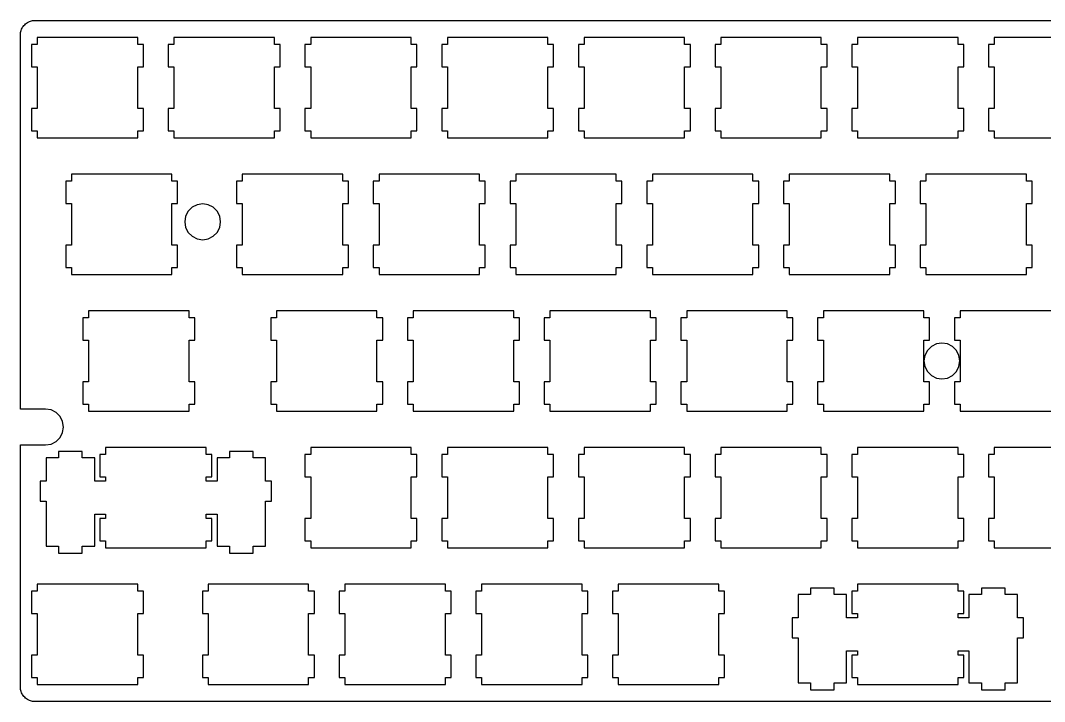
# Model space of a CAD drawing. Extents: x 0 to 285, y 0 to 95.
# Drawn here: x 0.1 to 142.8, y 0.2 to 95.2 of the extents above; entities that cross this region are included whole.
import ezdxf

# ---------------------------------------------------------------- set-up
doc = ezdxf.new("R2010")
doc.units = 0
doc.layers.get('0').update_dxf_attribs({"linetype": 'CONTINUOUS'})

msp = doc.modelspace()

# ---------------------------------------------------------------- linework, layer by layer
at = {"color": 0}
for p, q in [((0.31282, 94.0622), (0.38999, 94.1998)), ((0.38999, 94.1998), (0.4768, 94.331)), ((0.4768, 94.331), (0.57464, 94.4534)), ((0.57464, 94.4534), (0.68075, 94.5691)), ((0.68075, 94.5691), (0.79651, 94.6753)), ((0.79651, 94.6753), (0.91915, 94.773)), ((0.91915, 94.773), (1.05006, 94.8602)), ((1.05006, 94.8602), (1.18787, 94.9371)), ((1.18787, 94.9371), (1.32981, 95.002)), ((1.32981, 95.002), (1.47588, 95.057)), ((1.47588, 95.057), (1.62884, 95.0997)), ((1.62884, 95.0997), (1.7818, 95.1301)), ((1.7818, 95.1301), (1.9389, 95.148)), ((1.9389, 95.148), (2.096, 95.1548)), ((2.096, 95.1548), (283.471, 95.1548)), ((0.09508, 93.1541), (0.10197, 93.3111)), ((0.09508, 40.991), (0.09508, 93.1541)), ((0.10197, 93.3111), (0.11989, 93.4681)), ((0.11989, 93.4681), (0.15021, 93.6212)), ((0.15021, 93.6212), (0.19293, 93.774)), ((0.19293, 93.774), (0.24805, 93.92)), ((0.24805, 93.92), (0.31282, 94.0622)), ((2.43224, 92.7929), (2.43224, 91.7924)), ((16.4331, 92.7929), (2.43224, 92.7929)), ((16.4331, 91.7924), (16.4331, 92.7929)), ((21.4822, 92.7929), (21.4822, 91.7924)), ((35.4831, 92.7929), (21.4822, 92.7929)), ((35.4831, 91.7924), (35.4831, 92.7929)), ((40.5324, 92.7929), (40.5324, 91.7924)), ((54.5331, 92.7929), (40.5324, 92.7929)), ((54.5331, 91.7924), (54.5331, 92.7929)), ((59.581, 92.7929), (59.581, 91.7924)), ((73.5817, 92.7929), (59.581, 92.7929)), ((73.5817, 91.7924), (73.5817, 92.7929)), ((78.6324, 92.7929), (78.6324, 91.7924)), ((92.6331, 92.7929), (78.6324, 92.7929)), ((92.6331, 91.7924), (92.6331, 92.7929)), ((97.6824, 92.7929), (97.6824, 91.7924)), ((111.683, 92.7929), (97.6824, 92.7929)), ((111.683, 91.7924), (111.683, 92.7929)), ((116.732, 92.7929), (116.732, 91.7924)), ((130.733, 92.7929), (116.732, 92.7929)), ((130.733, 91.7924), (130.733, 92.7929)), ((135.782, 92.7929), (135.782, 91.7924)), ((149.783, 92.7929), (135.782, 92.7929)), ((2.43224, 91.7924), (1.63298, 91.7924)), ((1.63298, 91.7924), (1.63298, 88.6919)), ((17.2324, 91.7924), (16.4331, 91.7924)), ((17.2324, 88.6919), (17.2324, 91.7924)), ((21.4822, 91.7924), (20.683, 91.7924)), ((20.683, 91.7924), (20.683, 88.6919)), ((36.2825, 91.7924), (35.4831, 91.7924)), ((36.2825, 88.6919), (36.2825, 91.7924)), ((40.5324, 91.7924), (39.733, 91.7924)), ((39.733, 91.7924), (39.733, 88.6919)), ((55.3311, 91.7924), (54.5331, 91.7924)), ((55.3311, 88.6919), (55.3311, 91.7924)), ((59.581, 91.7924), (58.783, 91.7924)), ((58.783, 91.7924), (58.783, 88.6919)), ((74.3825, 91.7924), (73.5817, 91.7924)), ((74.3825, 88.6919), (74.3825, 91.7924)), ((78.6324, 91.7924), (77.8316, 91.7924)), ((77.8316, 91.7924), (77.8316, 88.6919)), ((93.4325, 91.7924), (92.6331, 91.7924)), ((93.4325, 88.6919), (93.4325, 91.7924)), ((97.6824, 91.7924), (96.883, 91.7924)), ((96.883, 91.7924), (96.883, 88.6919)), ((112.482, 91.7924), (111.683, 91.7924)), ((112.482, 88.6919), (112.482, 91.7924)), ((116.732, 91.7924), (115.933, 91.7924)), ((115.933, 91.7924), (115.933, 88.6919)), ((131.532, 91.7924), (130.733, 91.7924)), ((131.532, 88.6919), (131.532, 91.7924)), ((135.782, 91.7924), (134.983, 91.7924)), ((134.983, 91.7924), (134.983, 88.6919)), ((1.63298, 88.6919), (2.43224, 88.6919)), ((2.43224, 88.6919), (2.43224, 82.8933)), ((16.4331, 82.8933), (16.4331, 88.6919)), ((16.4331, 88.6919), (17.2324, 88.6919)), ((20.683, 88.6919), (21.4822, 88.6919)), ((21.4822, 88.6919), (21.4822, 82.8933)), ((35.4831, 82.8933), (35.4831, 88.6919)), ((35.4831, 88.6919), (36.2825, 88.6919)), ((39.733, 88.6919), (40.5324, 88.6919)), ((40.5324, 88.6919), (40.5324, 82.8933)), ((54.5331, 82.8933), (54.5331, 88.6919)), ((54.5331, 88.6919), (55.3311, 88.6919)), ((58.783, 88.6919), (59.581, 88.6919)), ((59.581, 88.6919), (59.581, 82.8933)), ((73.5817, 82.8933), (73.5817, 88.6919)), ((73.5817, 88.6919), (74.3825, 88.6919)), ((77.8316, 88.6919), (78.6324, 88.6919)), ((78.6324, 88.6919), (78.6324, 82.8933)), ((92.6331, 82.8933), (92.6331, 88.6919)), ((92.6331, 88.6919), (93.4325, 88.6919)), ((96.883, 88.6919), (97.6824, 88.6919)), ((97.6824, 88.6919), (97.6824, 82.8933)), ((111.683, 82.8933), (111.683, 88.6919)), ((111.683, 88.6919), (112.482, 88.6919)), ((115.933, 88.6919), (116.732, 88.6919)), ((116.732, 88.6919), (116.732, 82.8933)), ((130.733, 82.8933), (130.733, 88.6919)), ((130.733, 88.6919), (131.532, 88.6919)), ((134.983, 88.6919), (135.782, 88.6919)), ((135.782, 88.6919), (135.782, 82.8933)), ((2.43224, 82.8933), (1.63298, 82.8933)), ((1.63298, 82.8933), (1.63298, 79.7927)), ((17.2324, 82.8933), (16.4331, 82.8933)), ((17.2324, 79.7927), (17.2324, 82.8933)), ((21.4822, 82.8933), (20.683, 82.8933)), ((20.683, 82.8933), (20.683, 79.7927)), ((36.2825, 82.8933), (35.4831, 82.8933)), ((36.2825, 79.7927), (36.2825, 82.8933)), ((40.5324, 82.8933), (39.733, 82.8933)), ((39.733, 82.8933), (39.733, 79.7927)), ((55.3311, 82.8933), (54.5331, 82.8933)), ((55.3311, 79.7927), (55.3311, 82.8933)), ((59.581, 82.8933), (58.783, 82.8933)), ((58.783, 82.8933), (58.783, 79.7927)), ((74.3825, 82.8933), (73.5817, 82.8933)), ((74.3825, 79.7927), (74.3825, 82.8933)), ((78.6324, 82.8933), (77.8316, 82.8933)), ((77.8316, 82.8933), (77.8316, 79.7927)), ((93.4325, 82.8933), (92.6331, 82.8933)), ((93.4325, 79.7927), (93.4325, 82.8933)), ((97.6824, 82.8933), (96.883, 82.8933)), ((96.883, 82.8933), (96.883, 79.7927)), ((112.482, 82.8933), (111.683, 82.8933)), ((112.482, 79.7927), (112.482, 82.8933)), ((116.732, 82.8933), (115.933, 82.8933)), ((115.933, 82.8933), (115.933, 79.7927)), ((131.532, 82.8933), (130.733, 82.8933)), ((131.532, 79.7927), (131.532, 82.8933)), ((135.782, 82.8933), (134.983, 82.8933)), ((134.983, 82.8933), (134.983, 79.7927)), ((1.63298, 79.7927), (2.43224, 79.7927)), ((2.43224, 79.7927), (2.43224, 78.7922)), ((2.43224, 78.7922), (16.4331, 78.7922)), ((16.4331, 78.7922), (16.4331, 79.7927)), ((16.4331, 79.7927), (17.2324, 79.7927)), ((20.683, 79.7927), (21.4822, 79.7927)), ((21.4822, 79.7927), (21.4822, 78.7922)), ((21.4822, 78.7922), (35.4831, 78.7922)), ((35.4831, 78.7922), (35.4831, 79.7927)), ((35.4831, 79.7927), (36.2825, 79.7927)), ((39.733, 79.7927), (40.5324, 79.7927)), ((40.5324, 79.7927), (40.5324, 78.7922)), ((40.5324, 78.7922), (54.5331, 78.7922)), ((54.5331, 78.7922), (54.5331, 79.7927)), ((54.5331, 79.7927), (55.3311, 79.7927)), ((58.783, 79.7927), (59.581, 79.7927)), ((59.581, 79.7927), (59.581, 78.7922)), ((59.581, 78.7922), (73.5817, 78.7922)), ((73.5817, 78.7922), (73.5817, 79.7927)), ((73.5817, 79.7927), (74.3825, 79.7927)), ((77.8316, 79.7927), (78.6324, 79.7927)), ((78.6324, 79.7927), (78.6324, 78.7922)), ((78.6324, 78.7922), (92.6331, 78.7922)), ((92.6331, 78.7922), (92.6331, 79.7927)), ((92.6331, 79.7927), (93.4325, 79.7927)), ((96.883, 79.7927), (97.6824, 79.7927)), ((97.6824, 79.7927), (97.6824, 78.7922)), ((97.6824, 78.7922), (111.683, 78.7922)), ((111.683, 78.7922), (111.683, 79.7927)), ((111.683, 79.7927), (112.482, 79.7927)), ((115.933, 79.7927), (116.732, 79.7927)), ((116.732, 79.7927), (116.732, 78.7922)), ((116.732, 78.7922), (130.733, 78.7922)), ((130.733, 78.7922), (130.733, 79.7927)), ((130.733, 79.7927), (131.532, 79.7927)), ((134.983, 79.7927), (135.782, 79.7927)), ((135.782, 79.7927), (135.782, 78.7922)), ((135.782, 78.7922), (149.783, 78.7922)), ((7.1961, 73.7429), (7.1961, 72.7424)), ((21.1956, 73.7429), (7.1961, 73.7429)), ((21.1956, 72.7424), (21.1956, 73.7429)), ((31.0059, 73.7429), (31.0059, 72.7424)), ((45.0067, 73.7429), (31.0059, 73.7429)), ((45.0067, 72.7424), (45.0067, 73.7429)), ((50.0574, 73.7429), (50.0574, 72.7424)), ((64.0581, 73.7429), (50.0574, 73.7429)), ((64.0581, 72.7424), (64.0581, 73.7429)), ((69.1074, 73.7429), (69.1074, 72.7424)), ((83.1081, 73.7429), (69.1074, 73.7429)), ((83.1081, 72.7424), (83.1081, 73.7429)), ((88.1574, 73.7429), (88.1574, 72.7424)), ((102.158, 73.7429), (88.1574, 73.7429)), ((102.158, 72.7424), (102.158, 73.7429)), ((107.206, 73.7429), (107.206, 72.7424)), ((121.207, 73.7429), (107.206, 73.7429)), ((121.207, 72.7424), (121.207, 73.7429)), ((126.257, 73.7429), (126.257, 72.7424)), ((140.258, 73.7429), (126.257, 73.7429)), ((140.258, 72.7424), (140.258, 73.7429)), ((7.1961, 72.7424), (6.39547, 72.7424)), ((6.39547, 72.7424), (6.39547, 69.6419)), ((21.9949, 72.7424), (21.1956, 72.7424)), ((21.9949, 69.6419), (21.9949, 72.7424)), ((31.0059, 72.7424), (30.2066, 72.7424)), ((30.2066, 72.7424), (30.2066, 69.6419)), ((45.8075, 72.7424), (45.0067, 72.7424)), ((45.8075, 69.6419), (45.8075, 72.7424)), ((50.0574, 72.7424), (49.2566, 72.7424)), ((49.2566, 72.7424), (49.2566, 69.6419)), ((64.8575, 72.7424), (64.0581, 72.7424)), ((64.8575, 69.6419), (64.8575, 72.7424)), ((69.1074, 72.7424), (68.308, 72.7424)), ((68.308, 72.7424), (68.308, 69.6419)), ((83.9075, 72.7424), (83.1081, 72.7424)), ((83.9075, 69.6419), (83.9075, 72.7424)), ((88.1574, 72.7424), (87.358, 72.7424)), ((87.358, 72.7424), (87.358, 69.6419)), ((102.956, 72.7424), (102.158, 72.7424)), ((102.956, 69.6419), (102.956, 72.7424)), ((107.206, 72.7424), (106.408, 72.7424)), ((106.408, 72.7424), (106.408, 69.6419)), ((122.007, 72.7424), (121.207, 72.7424)), ((122.007, 69.6419), (122.007, 72.7424)), ((126.257, 72.7424), (125.457, 72.7424)), ((125.457, 72.7424), (125.457, 69.6419)), ((141.056, 72.7424), (140.258, 72.7424)), ((141.056, 69.6419), (141.056, 72.7424)), ((6.39547, 69.6419), (7.1961, 69.6419)), ((7.1961, 69.6419), (7.1961, 63.8433)), ((21.1956, 63.8433), (21.1956, 69.6419)), ((21.1956, 69.6419), (21.9949, 69.6419)), ((23.4597, 68.5617), (23.1056, 67.8642)), ((24.0137, 69.1141), (23.4597, 68.5617)), ((24.7096, 69.4697), (24.0137, 69.1141)), ((25.4841, 69.5911), (24.7096, 69.4697)), ((26.2558, 69.4697), (25.4841, 69.5911)), ((26.953, 69.1141), (26.2558, 69.4697)), ((27.5029, 68.5617), (26.953, 69.1141)), ((27.8612, 67.8642), (27.5029, 68.5617)), ((30.2066, 69.6419), (31.0059, 69.6419)), ((31.0059, 69.6419), (31.0059, 63.8433)), ((45.0067, 63.8433), (45.0067, 69.6419)), ((45.0067, 69.6419), (45.8075, 69.6419)), ((49.2566, 69.6419), (50.0574, 69.6419)), ((50.0574, 69.6419), (50.0574, 63.8433)), ((64.0581, 63.8433), (64.0581, 69.6419)), ((64.0581, 69.6419), (64.8575, 69.6419)), ((68.308, 69.6419), (69.1074, 69.6419)), ((69.1074, 69.6419), (69.1074, 63.8433)), ((83.1081, 63.8433), (83.1081, 69.6419)), ((83.1081, 69.6419), (83.9075, 69.6419)), ((87.358, 69.6419), (88.1574, 69.6419)), ((88.1574, 69.6419), (88.1574, 63.8433)), ((102.158, 63.8433), (102.158, 69.6419)), ((102.158, 69.6419), (102.956, 69.6419)), ((106.408, 69.6419), (107.206, 69.6419)), ((107.206, 69.6419), (107.206, 63.8433)), ((121.207, 63.8433), (121.207, 69.6419)), ((121.207, 69.6419), (122.007, 69.6419)), ((125.457, 69.6419), (126.257, 69.6419)), ((126.257, 69.6419), (126.257, 63.8433)), ((140.258, 63.8433), (140.258, 69.6419)), ((140.258, 69.6419), (141.056, 69.6419)), ((23.1056, 67.8642), (22.9829, 67.0913)), ((22.9829, 67.0913), (23.1056, 66.3194)), ((27.9824, 67.0913), (27.8612, 67.8642)), ((27.8612, 66.3194), (27.9824, 67.0913)), ((23.1056, 66.3194), (23.4597, 65.6223)), ((27.5029, 65.6223), (27.8612, 66.3194)), ((23.4597, 65.6223), (24.0137, 65.0695)), ((24.0137, 65.0695), (24.7096, 64.7139)), ((24.7096, 64.7139), (25.4841, 64.5901)), ((25.4841, 64.5901), (26.2558, 64.7139)), ((26.2558, 64.7139), (26.953, 65.0695)), ((26.953, 65.0695), (27.5029, 65.6223)), ((7.1961, 63.8433), (6.39547, 63.8433)), ((6.39547, 63.8433), (6.39547, 60.7427)), ((21.9949, 63.8433), (21.1956, 63.8433)), ((21.9949, 60.7427), (21.9949, 63.8433)), ((31.0059, 63.8433), (30.2066, 63.8433)), ((30.2066, 63.8433), (30.2066, 60.7427)), ((45.8075, 63.8433), (45.0067, 63.8433)), ((45.8075, 60.7427), (45.8075, 63.8433)), ((50.0574, 63.8433), (49.2566, 63.8433)), ((49.2566, 63.8433), (49.2566, 60.7427)), ((64.8575, 63.8433), (64.0581, 63.8433)), ((64.8575, 60.7427), (64.8575, 63.8433)), ((69.1074, 63.8433), (68.308, 63.8433)), ((68.308, 63.8433), (68.308, 60.7427)), ((83.9075, 63.8433), (83.1081, 63.8433)), ((83.9075, 60.7427), (83.9075, 63.8433)), ((88.1574, 63.8433), (87.358, 63.8433)), ((87.358, 63.8433), (87.358, 60.7427)), ((102.956, 63.8433), (102.158, 63.8433)), ((102.956, 60.7427), (102.956, 63.8433)), ((107.206, 63.8433), (106.408, 63.8433)), ((106.408, 63.8433), (106.408, 60.7427)), ((122.007, 63.8433), (121.207, 63.8433)), ((122.007, 60.7427), (122.007, 63.8433)), ((126.257, 63.8433), (125.457, 63.8433)), ((125.457, 63.8433), (125.457, 60.7427)), ((141.056, 63.8433), (140.258, 63.8433)), ((141.056, 60.7427), (141.056, 63.8433)), ((6.39547, 60.7427), (7.1961, 60.7427)), ((7.1961, 60.7427), (7.1961, 59.7422)), ((21.1956, 59.7422), (21.1956, 60.7427)), ((21.1956, 60.7427), (21.9949, 60.7427)), ((30.2066, 60.7427), (31.0059, 60.7427)), ((31.0059, 60.7427), (31.0059, 59.7422)), ((45.0067, 59.7422), (45.0067, 60.7427)), ((45.0067, 60.7427), (45.8075, 60.7427)), ((49.2566, 60.7427), (50.0574, 60.7427)), ((50.0574, 60.7427), (50.0574, 59.7422)), ((64.0581, 59.7422), (64.0581, 60.7427)), ((64.0581, 60.7427), (64.8575, 60.7427)), ((68.308, 60.7427), (69.1074, 60.7427)), ((69.1074, 60.7427), (69.1074, 59.7422)), ((83.1081, 59.7422), (83.1081, 60.7427)), ((83.1081, 60.7427), (83.9075, 60.7427)), ((87.358, 60.7427), (88.1574, 60.7427)), ((88.1574, 60.7427), (88.1574, 59.7422)), ((102.158, 59.7422), (102.158, 60.7427)), ((102.158, 60.7427), (102.956, 60.7427)), ((106.408, 60.7427), (107.206, 60.7427)), ((107.206, 60.7427), (107.206, 59.7422)), ((121.207, 59.7422), (121.207, 60.7427)), ((121.207, 60.7427), (122.007, 60.7427)), ((125.457, 60.7427), (126.257, 60.7427)), ((126.257, 60.7427), (126.257, 59.7422)), ((140.258, 59.7422), (140.258, 60.7427)), ((140.258, 60.7427), (141.056, 60.7427)), ((7.1961, 59.7422), (21.1956, 59.7422)), ((31.0059, 59.7422), (45.0067, 59.7422)), ((50.0574, 59.7422), (64.0581, 59.7422)), ((69.1074, 59.7422), (83.1081, 59.7422)), ((88.1574, 59.7422), (102.158, 59.7422)), ((107.206, 59.7422), (121.207, 59.7422)), ((126.257, 59.7422), (140.258, 59.7422)), ((9.57598, 54.6915), (9.57598, 53.691)), ((23.5768, 54.6915), (9.57598, 54.6915)), ((23.5768, 53.691), (23.5768, 54.6915)), ((35.771, 54.6915), (35.771, 53.691)), ((49.7706, 54.6915), (35.771, 54.6915)), ((49.7706, 53.691), (49.7706, 54.6915)), ((54.8185, 54.6915), (54.8185, 53.691)), ((68.8192, 54.6915), (54.8185, 54.6915)), ((68.8192, 53.691), (68.8192, 54.6915)), ((73.8699, 54.6915), (73.8699, 53.691)), ((87.8692, 54.6915), (73.8699, 54.6915)), ((87.8692, 53.691), (87.8692, 54.6915)), ((92.9199, 54.6915), (92.9199, 53.691)), ((106.919, 54.6915), (92.9199, 54.6915)), ((106.919, 53.691), (106.919, 54.6915)), ((111.968, 54.6915), (111.968, 53.691)), ((125.971, 54.6915), (111.968, 54.6915)), ((125.971, 53.691), (125.971, 54.6915)), ((131.02, 54.6915), (131.02, 53.691)), ((145.019, 54.6915), (131.02, 54.6915)), ((9.57598, 53.691), (8.77672, 53.691)), ((8.77672, 53.691), (8.77672, 50.5919)), ((24.3761, 53.691), (23.5768, 53.691)), ((24.3761, 50.5919), (24.3761, 53.691)), ((35.771, 53.691), (34.9705, 53.691)), ((34.9705, 53.691), (34.9705, 50.5919)), ((50.5686, 53.691), (49.7706, 53.691)), ((50.5686, 50.5919), (50.5686, 53.691)), ((54.8185, 53.691), (54.0205, 53.691)), ((54.0205, 53.691), (54.0205, 50.5919)), ((69.62, 53.691), (68.8192, 53.691)), ((69.62, 50.5919), (69.62, 53.691)), ((73.8699, 53.691), (73.0691, 53.691)), ((73.0691, 53.691), (73.0691, 50.5919)), ((88.67, 53.691), (87.8692, 53.691)), ((88.67, 50.5919), (88.67, 53.691)), ((92.9199, 53.691), (92.1191, 53.691)), ((92.1191, 53.691), (92.1191, 50.5919)), ((107.719, 53.691), (106.919, 53.691)), ((107.719, 50.5919), (107.719, 53.691)), ((111.968, 53.691), (111.169, 53.691)), ((111.169, 53.691), (111.169, 50.5919)), ((126.77, 53.691), (125.971, 53.691)), ((126.77, 50.5919), (126.77, 53.691)), ((131.02, 53.691), (130.219, 53.691)), ((130.219, 53.691), (130.219, 50.5919)), ((8.77672, 50.5919), (9.57598, 50.5919)), ((9.57598, 50.5919), (9.57598, 44.7918)), ((23.5768, 44.7918), (23.5768, 50.5919)), ((23.5768, 50.5919), (24.3761, 50.5919)), ((34.9705, 50.5919), (35.771, 50.5919)), ((35.771, 50.5919), (35.771, 44.7918)), ((49.7706, 44.7918), (49.7706, 50.5919)), ((49.7706, 50.5919), (50.5686, 50.5919)), ((54.0205, 50.5919), (54.8185, 50.5919)), ((54.8185, 50.5919), (54.8185, 44.7918)), ((68.8192, 44.7918), (68.8192, 50.5919)), ((68.8192, 50.5919), (69.62, 50.5919)), ((73.0691, 50.5919), (73.8699, 50.5919)), ((73.8699, 50.5919), (73.8699, 44.7918)), ((87.8692, 44.7918), (87.8692, 50.5919)), ((87.8692, 50.5919), (88.67, 50.5919)), ((92.1191, 50.5919), (92.9199, 50.5919)), ((92.9199, 50.5919), (92.9199, 44.7918)), ((106.919, 44.7918), (106.919, 50.5919)), ((106.919, 50.5919), (107.719, 50.5919)), ((111.169, 50.5919), (111.968, 50.5919)), ((111.968, 50.5919), (111.968, 44.7918)), ((125.971, 44.7918), (125.971, 50.5919)), ((125.971, 50.5919), (126.77, 50.5919)), ((127.711, 50.0697), (127.014, 49.7141)), ((128.484, 50.1908), (127.711, 50.0697)), ((129.256, 50.0697), (128.484, 50.1908)), ((129.953, 49.7141), (129.256, 50.0697)), ((130.219, 50.5919), (131.02, 50.5919)), ((131.02, 50.5919), (131.02, 44.7918)), ((126.46, 49.1603), (126.103, 48.4643)), ((127.014, 49.7141), (126.46, 49.1603)), ((130.506, 49.1603), (129.953, 49.7141)), ((130.86, 48.4643), (130.506, 49.1603)), ((126.103, 48.4643), (125.983, 47.6913)), ((125.983, 47.6913), (126.103, 46.9194)), ((130.984, 47.6913), (130.86, 48.4643)), ((130.86, 46.9194), (130.984, 47.6913)), ((126.103, 46.9194), (126.46, 46.222)), ((126.46, 46.222), (127.014, 45.6696)), ((127.014, 45.6696), (127.711, 45.314)), ((129.256, 45.314), (129.953, 45.6696)), ((129.953, 45.6696), (130.506, 46.222)), ((130.506, 46.222), (130.86, 46.9194)), ((9.57598, 44.7918), (8.77672, 44.7918)), ((8.77672, 44.7918), (8.77672, 41.6913)), ((24.3761, 44.7918), (23.5768, 44.7918)), ((24.3761, 41.6913), (24.3761, 44.7918)), ((35.771, 44.7918), (34.9705, 44.7918)), ((34.9705, 44.7918), (34.9705, 41.6913)), ((50.5686, 44.7918), (49.7706, 44.7918)), ((50.5686, 41.6913), (50.5686, 44.7918)), ((54.8185, 44.7918), (54.0205, 44.7918)), ((54.0205, 44.7918), (54.0205, 41.6913)), ((69.62, 44.7918), (68.8192, 44.7918)), ((69.62, 41.6913), (69.62, 44.7918)), ((73.8699, 44.7918), (73.0691, 44.7918)), ((73.0691, 44.7918), (73.0691, 41.6913)), ((88.67, 44.7918), (87.8692, 44.7918)), ((88.67, 41.6913), (88.67, 44.7918)), ((92.9199, 44.7918), (92.1191, 44.7918)), ((92.1191, 44.7918), (92.1191, 41.6913)), ((107.719, 44.7918), (106.919, 44.7918)), ((107.719, 41.6913), (107.719, 44.7918)), ((111.968, 44.7918), (111.169, 44.7918)), ((111.169, 44.7918), (111.169, 41.6913)), ((126.77, 44.7918), (125.971, 44.7918)), ((126.77, 41.6913), (126.77, 44.7918)), ((127.711, 45.314), (128.484, 45.1901)), ((128.484, 45.1901), (129.256, 45.314)), ((131.02, 44.7918), (130.219, 44.7918)), ((130.219, 44.7918), (130.219, 41.6913)), ((8.77672, 41.6913), (9.57598, 41.6913)), ((9.57598, 41.6913), (9.57598, 40.6922)), ((23.5768, 40.6922), (23.5768, 41.6913)), ((23.5768, 41.6913), (24.3761, 41.6913)), ((34.9705, 41.6913), (35.771, 41.6913)), ((35.771, 41.6913), (35.771, 40.6922)), ((49.7706, 40.6922), (49.7706, 41.6913)), ((49.7706, 41.6913), (50.5686, 41.6913)), ((54.0205, 41.6913), (54.8185, 41.6913)), ((54.8185, 41.6913), (54.8185, 40.6922)), ((68.8192, 40.6922), (68.8192, 41.6913)), ((68.8192, 41.6913), (69.62, 41.6913)), ((73.0691, 41.6913), (73.8699, 41.6913)), ((73.8699, 41.6913), (73.8699, 40.6922)), ((87.8692, 40.6922), (87.8692, 41.6913)), ((87.8692, 41.6913), (88.67, 41.6913)), ((92.1191, 41.6913), (92.9199, 41.6913)), ((92.9199, 41.6913), (92.9199, 40.6922)), ((106.919, 40.6922), (106.919, 41.6913)), ((106.919, 41.6913), (107.719, 41.6913)), ((111.169, 41.6913), (111.968, 41.6913)), ((111.968, 41.6913), (111.968, 40.6922)), ((125.971, 40.6922), (125.971, 41.6913)), ((125.971, 41.6913), (126.77, 41.6913)), ((130.219, 41.6913), (131.02, 41.6913)), ((131.02, 41.6913), (131.02, 40.6922)), ((3.59668, 40.991), (0.09508, 40.991)), ((4.36838, 40.87), (3.59668, 40.991)), ((5.0643, 40.5144), (4.36838, 40.87)), ((5.61689, 39.9616), (5.0643, 40.5144)), ((5.97242, 39.2645), (5.61689, 39.9616)), ((9.57598, 40.6922), (23.5768, 40.6922)), ((35.771, 40.6922), (49.7706, 40.6922)), ((54.8185, 40.6922), (68.8192, 40.6922)), ((73.8699, 40.6922), (87.8692, 40.6922)), ((92.9199, 40.6922), (106.919, 40.6922)), ((111.968, 40.6922), (125.971, 40.6922)), ((131.02, 40.6922), (145.019, 40.6922)), ((6.09505, 38.4912), (5.97242, 39.2645)), ((5.61689, 37.0223), (5.97242, 37.7183)), ((5.97242, 37.7183), (6.09505, 38.4912)), ((0.09508, 2.22691), (0.09508, 35.9914)), ((0.09508, 35.9914), (3.5953, 35.9914)), ((3.5953, 35.9914), (4.36838, 36.1128)), ((4.36838, 36.1128), (5.0643, 36.4684)), ((5.0643, 36.4684), (5.61689, 37.0223)), ((8.70783, 35.0931), (5.40741, 35.0931)), ((5.40741, 35.0931), (5.40741, 34.1726)), ((8.70783, 34.1726), (8.70783, 35.0931)), ((11.9558, 34.6425), (11.158, 34.6425)), ((11.158, 34.6425), (11.158, 31.5419)), ((11.9558, 35.6429), (11.9558, 34.6425)), ((25.9567, 35.6429), (11.9558, 35.6429)), ((25.9567, 34.6425), (25.9567, 35.6429)), ((26.7574, 34.6425), (25.9567, 34.6425)), ((26.7574, 31.5419), (26.7574, 34.6425)), ((32.5065, 35.0931), (29.2062, 35.0931)), ((29.2062, 35.0931), (29.2062, 34.1726)), ((32.5065, 34.1726), (32.5065, 35.0931)), ((40.5324, 34.6425), (39.733, 34.6425)), ((39.733, 34.6425), (39.733, 31.5419)), ((40.5324, 35.6429), (40.5324, 34.6425)), ((54.5331, 35.6429), (40.5324, 35.6429)), ((54.5331, 34.6425), (54.5331, 35.6429)), ((55.3311, 34.6425), (54.5331, 34.6425)), ((55.3311, 31.5419), (55.3311, 34.6425)), ((59.581, 34.6425), (58.783, 34.6425)), ((58.783, 34.6425), (58.783, 31.5419)), ((59.581, 35.6429), (59.581, 34.6425)), ((73.5817, 35.6429), (59.581, 35.6429)), ((73.5817, 34.6425), (73.5817, 35.6429)), ((74.3825, 34.6425), (73.5817, 34.6425)), ((74.3825, 31.5419), (74.3825, 34.6425)), ((78.6324, 34.6425), (77.8316, 34.6425)), ((77.8316, 34.6425), (77.8316, 31.5419)), ((78.6324, 35.6429), (78.6324, 34.6425)), ((92.6331, 35.6429), (78.6324, 35.6429)), ((92.6331, 34.6425), (92.6331, 35.6429)), ((93.4325, 34.6425), (92.6331, 34.6425)), ((93.4325, 31.5419), (93.4325, 34.6425)), ((97.6824, 34.6425), (96.883, 34.6425)), ((96.883, 34.6425), (96.883, 31.5419)), ((97.6824, 35.6429), (97.6824, 34.6425)), ((111.683, 35.6429), (97.6824, 35.6429)), ((111.683, 34.6425), (111.683, 35.6429)), ((112.482, 34.6425), (111.683, 34.6425)), ((112.482, 31.5419), (112.482, 34.6425)), ((116.732, 34.6425), (115.933, 34.6425)), ((115.933, 34.6425), (115.933, 31.5419)), ((116.732, 35.6429), (116.732, 34.6425)), ((130.733, 35.6429), (116.732, 35.6429)), ((130.733, 34.6425), (130.733, 35.6429)), ((131.532, 34.6425), (130.733, 34.6425)), ((131.532, 31.5419), (131.532, 34.6425)), ((135.782, 34.6425), (134.983, 34.6425)), ((134.983, 34.6425), (134.983, 31.5419)), ((135.782, 35.6429), (135.782, 34.6425)), ((149.783, 35.6429), (135.782, 35.6429)), ((5.40741, 34.1726), (3.68212, 34.1726)), ((3.68212, 34.1726), (3.68212, 30.9411)), ((10.4331, 34.1726), (8.70783, 34.1726)), ((10.4331, 30.9411), (10.4331, 34.1726)), ((29.2062, 34.1726), (27.4822, 34.1726)), ((27.4822, 34.1726), (27.4822, 30.9411)), ((34.2319, 34.1726), (32.5065, 34.1726)), ((34.2319, 30.9411), (34.2319, 34.1726)), ((11.158, 31.5419), (11.9558, 31.5419)), ((11.9558, 31.5419), (11.9558, 30.9411)), ((25.9567, 30.9411), (25.9567, 31.5419)), ((25.9567, 31.5419), (26.7574, 31.5419)), ((39.733, 31.5419), (40.5324, 31.5419)), ((40.5324, 31.5419), (40.5324, 25.7418)), ((54.5331, 25.7418), (54.5331, 31.5419)), ((54.5331, 31.5419), (55.3311, 31.5419)), ((58.783, 31.5419), (59.581, 31.5419)), ((59.581, 31.5419), (59.581, 25.7418)), ((73.5817, 25.7418), (73.5817, 31.5419)), ((73.5817, 31.5419), (74.3825, 31.5419)), ((77.8316, 31.5419), (78.6324, 31.5419)), ((78.6324, 31.5419), (78.6324, 25.7418)), ((92.6331, 25.7418), (92.6331, 31.5419)), ((92.6331, 31.5419), (93.4325, 31.5419)), ((96.883, 31.5419), (97.6824, 31.5419)), ((97.6824, 31.5419), (97.6824, 25.7418)), ((111.683, 25.7418), (111.683, 31.5419)), ((111.683, 31.5419), (112.482, 31.5419)), ((115.933, 31.5419), (116.732, 31.5419)), ((116.732, 31.5419), (116.732, 25.7418)), ((130.733, 25.7418), (130.733, 31.5419)), ((130.733, 31.5419), (131.532, 31.5419)), ((134.983, 31.5419), (135.782, 31.5419)), ((135.782, 31.5419), (135.782, 25.7418)), ((3.68212, 30.9411), (2.85805, 30.9411)), ((2.85805, 30.9411), (2.85805, 28.1423)), ((11.9558, 30.9411), (10.4331, 30.9411)), ((27.4822, 30.9411), (25.9567, 30.9411)), ((35.0573, 30.9411), (34.2319, 30.9411)), ((35.0573, 28.1423), (35.0573, 30.9411)), ((2.85805, 28.1423), (3.68212, 28.1423)), ((3.68212, 28.1423), (3.68212, 21.8722)), ((34.2319, 21.8722), (34.2319, 28.1423)), ((34.2319, 28.1423), (35.0573, 28.1423)), ((10.4331, 21.8722), (10.4331, 26.3426)), ((10.4331, 26.3426), (11.9558, 26.3426)), ((11.9558, 25.7418), (11.158, 25.7418)), ((11.158, 25.7418), (11.158, 22.6425)), ((11.9558, 26.3426), (11.9558, 25.7418)), ((25.9567, 25.7418), (25.9567, 26.3426)), ((25.9567, 26.3426), (27.4822, 26.3426)), ((26.7574, 25.7418), (25.9567, 25.7418)), ((26.7574, 22.6425), (26.7574, 25.7418)), ((27.4822, 26.3426), (27.4822, 21.8722)), ((40.5324, 25.7418), (39.733, 25.7418)), ((39.733, 25.7418), (39.733, 22.6425)), ((55.3311, 25.7418), (54.5331, 25.7418)), ((55.3311, 22.6425), (55.3311, 25.7418)), ((59.581, 25.7418), (58.783, 25.7418)), ((58.783, 25.7418), (58.783, 22.6425)), ((74.3825, 25.7418), (73.5817, 25.7418)), ((74.3825, 22.6425), (74.3825, 25.7418)), ((78.6324, 25.7418), (77.8316, 25.7418)), ((77.8316, 25.7418), (77.8316, 22.6425)), ((93.4325, 25.7418), (92.6331, 25.7418)), ((93.4325, 22.6425), (93.4325, 25.7418)), ((97.6824, 25.7418), (96.883, 25.7418)), ((96.883, 25.7418), (96.883, 22.6425)), ((112.482, 25.7418), (111.683, 25.7418)), ((112.482, 22.6425), (112.482, 25.7418)), ((116.732, 25.7418), (115.933, 25.7418)), ((115.933, 25.7418), (115.933, 22.6425)), ((131.532, 25.7418), (130.733, 25.7418)), ((131.532, 22.6425), (131.532, 25.7418)), ((135.782, 25.7418), (134.983, 25.7418)), ((134.983, 25.7418), (134.983, 22.6425)), ((3.68212, 21.8722), (5.40741, 21.8722)), ((5.40741, 21.8722), (5.40741, 20.8925)), ((8.70783, 20.8925), (8.70783, 21.8722)), ((8.70783, 21.8722), (10.4331, 21.8722)), ((11.158, 22.6425), (11.9558, 22.6425)), ((11.9558, 22.6425), (11.9558, 21.6421)), ((11.9558, 21.6421), (25.9567, 21.6421)), ((25.9567, 21.6421), (25.9567, 22.6425)), ((25.9567, 22.6425), (26.7574, 22.6425)), ((27.4822, 21.8722), (29.2062, 21.8722)), ((29.2062, 21.8722), (29.2062, 20.8925)), ((32.5065, 20.8925), (32.5065, 21.8722)), ((32.5065, 21.8722), (34.2319, 21.8722)), ((39.733, 22.6425), (40.5324, 22.6425)), ((40.5324, 22.6425), (40.5324, 21.6421)), ((40.5324, 21.6421), (54.5331, 21.6421)), ((54.5331, 21.6421), (54.5331, 22.6425)), ((54.5331, 22.6425), (55.3311, 22.6425)), ((58.783, 22.6425), (59.581, 22.6425)), ((59.581, 22.6425), (59.581, 21.6421)), ((59.581, 21.6421), (73.5817, 21.6421)), ((73.5817, 21.6421), (73.5817, 22.6425)), ((73.5817, 22.6425), (74.3825, 22.6425)), ((77.8316, 22.6425), (78.6324, 22.6425)), ((78.6324, 22.6425), (78.6324, 21.6421)), ((78.6324, 21.6421), (92.6331, 21.6421)), ((92.6331, 21.6421), (92.6331, 22.6425)), ((92.6331, 22.6425), (93.4325, 22.6425)), ((96.883, 22.6425), (97.6824, 22.6425)), ((97.6824, 22.6425), (97.6824, 21.6421)), ((97.6824, 21.6421), (111.683, 21.6421)), ((111.683, 21.6421), (111.683, 22.6425)), ((111.683, 22.6425), (112.482, 22.6425)), ((115.933, 22.6425), (116.732, 22.6425)), ((116.732, 22.6425), (116.732, 21.6421)), ((116.732, 21.6421), (130.733, 21.6421)), ((130.733, 21.6421), (130.733, 22.6425)), ((130.733, 22.6425), (131.532, 22.6425)), ((134.983, 22.6425), (135.782, 22.6425)), ((135.782, 22.6425), (135.782, 21.6421)), ((135.782, 21.6421), (149.783, 21.6421)), ((5.40741, 20.8925), (8.70783, 20.8925)), ((29.2062, 20.8925), (32.5065, 20.8925)), ((2.43224, 16.593), (2.43224, 15.5925)), ((16.4331, 16.593), (2.43224, 16.593)), ((16.4331, 15.5925), (16.4331, 16.593)), ((26.2447, 16.593), (26.2447, 15.5925)), ((40.2442, 16.593), (26.2447, 16.593)), ((40.2442, 15.5925), (40.2442, 16.593)), ((45.296, 16.593), (45.296, 15.5925)), ((59.2956, 16.593), (45.296, 16.593)), ((59.2956, 15.5925), (59.2956, 16.593)), ((64.346, 16.593), (64.346, 15.5925)), ((78.3456, 16.593), (64.346, 16.593)), ((78.3456, 15.5925), (78.3456, 16.593)), ((83.396, 16.593), (83.396, 15.5925)), ((97.3956, 16.593), (83.396, 16.593)), ((97.3956, 15.5925), (97.3956, 16.593)), ((113.483, 16.0431), (110.182, 16.0431)), ((110.182, 16.0431), (110.182, 15.1226)), ((113.483, 15.1226), (113.483, 16.0431)), ((116.732, 16.593), (116.732, 15.5925)), ((130.733, 16.593), (116.732, 16.593)), ((130.733, 15.5925), (130.733, 16.593)), ((137.283, 16.0431), (133.983, 16.0431)), ((133.983, 16.0431), (133.983, 15.1226)), ((137.283, 15.1226), (137.283, 16.0431)), ((2.43224, 15.5925), (1.63298, 15.5925)), ((1.63298, 15.5925), (1.63298, 12.4919)), ((17.2324, 15.5925), (16.4331, 15.5925)), ((17.2324, 12.4919), (17.2324, 15.5925)), ((26.2447, 15.5925), (25.4441, 15.5925)), ((25.4441, 15.5925), (25.4441, 12.4919)), ((41.045, 15.5925), (40.2442, 15.5925)), ((41.045, 12.4919), (41.045, 15.5925)), ((45.296, 15.5925), (44.4941, 15.5925)), ((44.4941, 15.5925), (44.4941, 12.4919)), ((60.095, 15.5925), (59.2956, 15.5925)), ((60.095, 12.4919), (60.095, 15.5925)), ((64.346, 15.5925), (63.5455, 15.5925)), ((63.5455, 15.5925), (63.5455, 12.4919)), ((79.145, 15.5925), (78.3456, 15.5925)), ((79.145, 12.4919), (79.145, 15.5925)), ((83.396, 15.5925), (82.5955, 15.5925)), ((82.5955, 15.5925), (82.5955, 12.4919)), ((98.195, 15.5925), (97.3956, 15.5925)), ((98.195, 12.4919), (98.195, 15.5925)), ((110.182, 15.1226), (108.457, 15.1226)), ((108.457, 15.1226), (108.457, 11.8925)), ((115.207, 15.1226), (113.483, 15.1226)), ((115.207, 11.8925), (115.207, 15.1226)), ((116.732, 15.5925), (115.933, 15.5925)), ((115.933, 15.5925), (115.933, 12.4919)), ((131.532, 15.5925), (130.733, 15.5925)), ((131.532, 12.4919), (131.532, 15.5925)), ((133.983, 15.1226), (132.257, 15.1226)), ((132.257, 15.1226), (132.257, 11.8925)), ((139.007, 15.1226), (137.283, 15.1226)), ((139.007, 11.8925), (139.007, 15.1226)), ((1.63298, 12.4919), (2.43224, 12.4919)), ((2.43224, 12.4919), (2.43224, 6.69177)), ((16.4331, 6.69177), (16.4331, 12.4919)), ((16.4331, 12.4919), (17.2324, 12.4919)), ((25.4441, 12.4919), (26.2447, 12.4919)), ((26.2447, 12.4919), (26.2447, 6.69177)), ((40.2442, 6.69177), (40.2442, 12.4919)), ((40.2442, 12.4919), (41.045, 12.4919)), ((44.4941, 12.4919), (45.296, 12.4919)), ((45.296, 12.4919), (45.296, 6.69177)), ((59.2956, 6.69177), (59.2956, 12.4919)), ((59.2956, 12.4919), (60.095, 12.4919)), ((63.5455, 12.4919), (64.346, 12.4919)), ((64.346, 12.4919), (64.346, 6.69177)), ((78.3456, 6.69177), (78.3456, 12.4919)), ((78.3456, 12.4919), (79.145, 12.4919)), ((82.5955, 12.4919), (83.396, 12.4919)), ((83.396, 12.4919), (83.396, 6.69177)), ((97.3956, 6.69177), (97.3956, 12.4919)), ((97.3956, 12.4919), (98.195, 12.4919)), ((108.457, 11.8925), (107.633, 11.8925)), ((107.633, 11.8925), (107.633, 9.09228)), ((116.732, 11.8925), (115.207, 11.8925)), ((115.933, 12.4919), (116.732, 12.4919)), ((116.732, 12.4919), (116.732, 11.8925)), ((130.733, 11.8925), (130.733, 12.4919)), ((130.733, 12.4919), (131.532, 12.4919)), ((132.257, 11.8925), (130.733, 11.8925)), ((139.831, 11.8925), (139.007, 11.8925)), ((139.831, 9.09228), (139.831, 11.8925)), ((107.633, 9.09228), (108.457, 9.09228)), ((108.457, 9.09228), (108.457, 2.82222)), ((139.007, 2.82222), (139.007, 9.09228)), ((139.007, 9.09228), (139.831, 9.09228)), ((115.207, 2.82222), (115.207, 7.29259)), ((115.207, 7.29259), (116.732, 7.29259)), ((116.732, 7.29259), (116.732, 6.69177)), ((130.733, 6.69177), (130.733, 7.29259)), ((130.733, 7.29259), (132.257, 7.29259)), ((132.257, 7.29259), (132.257, 2.82222)), ((2.43224, 6.69177), (1.63298, 6.69177)), ((1.63298, 6.69177), (1.63298, 3.59255)), ((17.2324, 6.69177), (16.4331, 6.69177)), ((17.2324, 3.59255), (17.2324, 6.69177)), ((26.2447, 6.69177), (25.4441, 6.69177)), ((25.4441, 6.69177), (25.4441, 3.59255)), ((41.045, 6.69177), (40.2442, 6.69177)), ((41.045, 3.59255), (41.045, 6.69177)), ((45.296, 6.69177), (44.4941, 6.69177)), ((44.4941, 6.69177), (44.4941, 3.59255)), ((60.095, 6.69177), (59.2956, 6.69177)), ((60.095, 3.59255), (60.095, 6.69177)), ((64.346, 6.69177), (63.5455, 6.69177)), ((63.5455, 6.69177), (63.5455, 3.59255)), ((79.145, 6.69177), (78.3456, 6.69177)), ((79.145, 3.59255), (79.145, 6.69177)), ((83.396, 6.69177), (82.5955, 6.69177)), ((82.5955, 6.69177), (82.5955, 3.59255)), ((98.195, 6.69177), (97.3956, 6.69177)), ((98.195, 3.59255), (98.195, 6.69177)), ((116.732, 6.69177), (115.933, 6.69177)), ((115.933, 6.69177), (115.933, 3.59255)), ((131.532, 6.69177), (130.733, 6.69177)), ((131.532, 3.59255), (131.532, 6.69177)), ((1.63298, 3.59255), (2.43224, 3.59255)), ((2.43224, 3.59255), (2.43224, 2.59209)), ((16.4331, 2.59209), (16.4331, 3.59255)), ((16.4331, 3.59255), (17.2324, 3.59255)), ((25.4441, 3.59255), (26.2447, 3.59255)), ((26.2447, 3.59255), (26.2447, 2.59209)), ((40.2442, 2.59209), (40.2442, 3.59255)), ((40.2442, 3.59255), (41.045, 3.59255)), ((44.4941, 3.59255), (45.296, 3.59255)), ((45.296, 3.59255), (45.296, 2.59209)), ((59.2956, 2.59209), (59.2956, 3.59255)), ((59.2956, 3.59255), (60.095, 3.59255)), ((63.5455, 3.59255), (64.346, 3.59255)), ((64.346, 3.59255), (64.346, 2.59209)), ((78.3456, 2.59209), (78.3456, 3.59255)), ((78.3456, 3.59255), (79.145, 3.59255)), ((82.5955, 3.59255), (83.396, 3.59255)), ((83.396, 3.59255), (83.396, 2.59209)), ((97.3956, 2.59209), (97.3956, 3.59255)), ((97.3956, 3.59255), (98.195, 3.59255)), ((115.933, 3.59255), (116.732, 3.59255)), ((116.732, 3.59255), (116.732, 2.59209)), ((130.733, 2.59209), (130.733, 3.59255)), ((130.733, 3.59255), (131.532, 3.59255)), ((0.10197, 2.07257), (0.09508, 2.22691)), ((0.11989, 1.91685), (0.10197, 2.07257)), ((0.15021, 1.76251), (0.11989, 1.91685)), ((0.19293, 1.61093), (0.15021, 1.76251)), ((0.24805, 1.4621), (0.19293, 1.61093)), ((0.31282, 1.32154), (0.24805, 1.4621)), ((2.43224, 2.59209), (16.4331, 2.59209)), ((26.2447, 2.59209), (40.2442, 2.59209)), ((45.296, 2.59209), (59.2956, 2.59209)), ((64.346, 2.59209), (78.3456, 2.59209)), ((83.396, 2.59209), (97.3956, 2.59209)), ((108.457, 2.82222), (110.182, 2.82222)), ((110.182, 2.82222), (110.182, 1.84244)), ((110.182, 1.84244), (113.483, 1.84244)), ((113.483, 1.84244), (113.483, 2.82222)), ((113.483, 2.82222), (115.207, 2.82222)), ((116.732, 2.59209), (130.733, 2.59209)), ((132.257, 2.82222), (133.983, 2.82222)), ((133.983, 2.82222), (133.983, 1.84244)), ((133.983, 1.84244), (137.283, 1.84244)), ((137.283, 1.84244), (137.283, 2.82222)), ((137.283, 2.82222), (139.007, 2.82222)), ((0.38999, 1.18511), (0.31282, 1.32154)), ((0.4768, 1.0542), (0.38999, 1.18511)), ((0.57464, 0.93018), (0.4768, 1.0542)), ((0.68075, 0.81304), (0.57464, 0.93018)), ((0.79651, 0.70831), (0.68075, 0.81304)), ((0.91915, 0.61047), (0.79651, 0.70831)), ((1.05006, 0.52366), (0.91915, 0.61047)), ((1.18787, 0.44649), (1.05006, 0.52366)), ((1.32981, 0.38172), (1.18787, 0.44649)), ((1.47588, 0.32522), (1.32981, 0.38172)), ((1.62884, 0.28388), (1.47588, 0.32522)), ((1.7818, 0.25356), (1.62884, 0.28388)), ((1.9389, 0.23564), (1.7818, 0.25356)), ((2.096, 0.22738), (1.9389, 0.23564)), ((283.471, 0.23013), (2.096, 0.22738))]:
    msp.add_line(p, q, dxfattribs=at)

doc.saveas('drawing.dxf')
